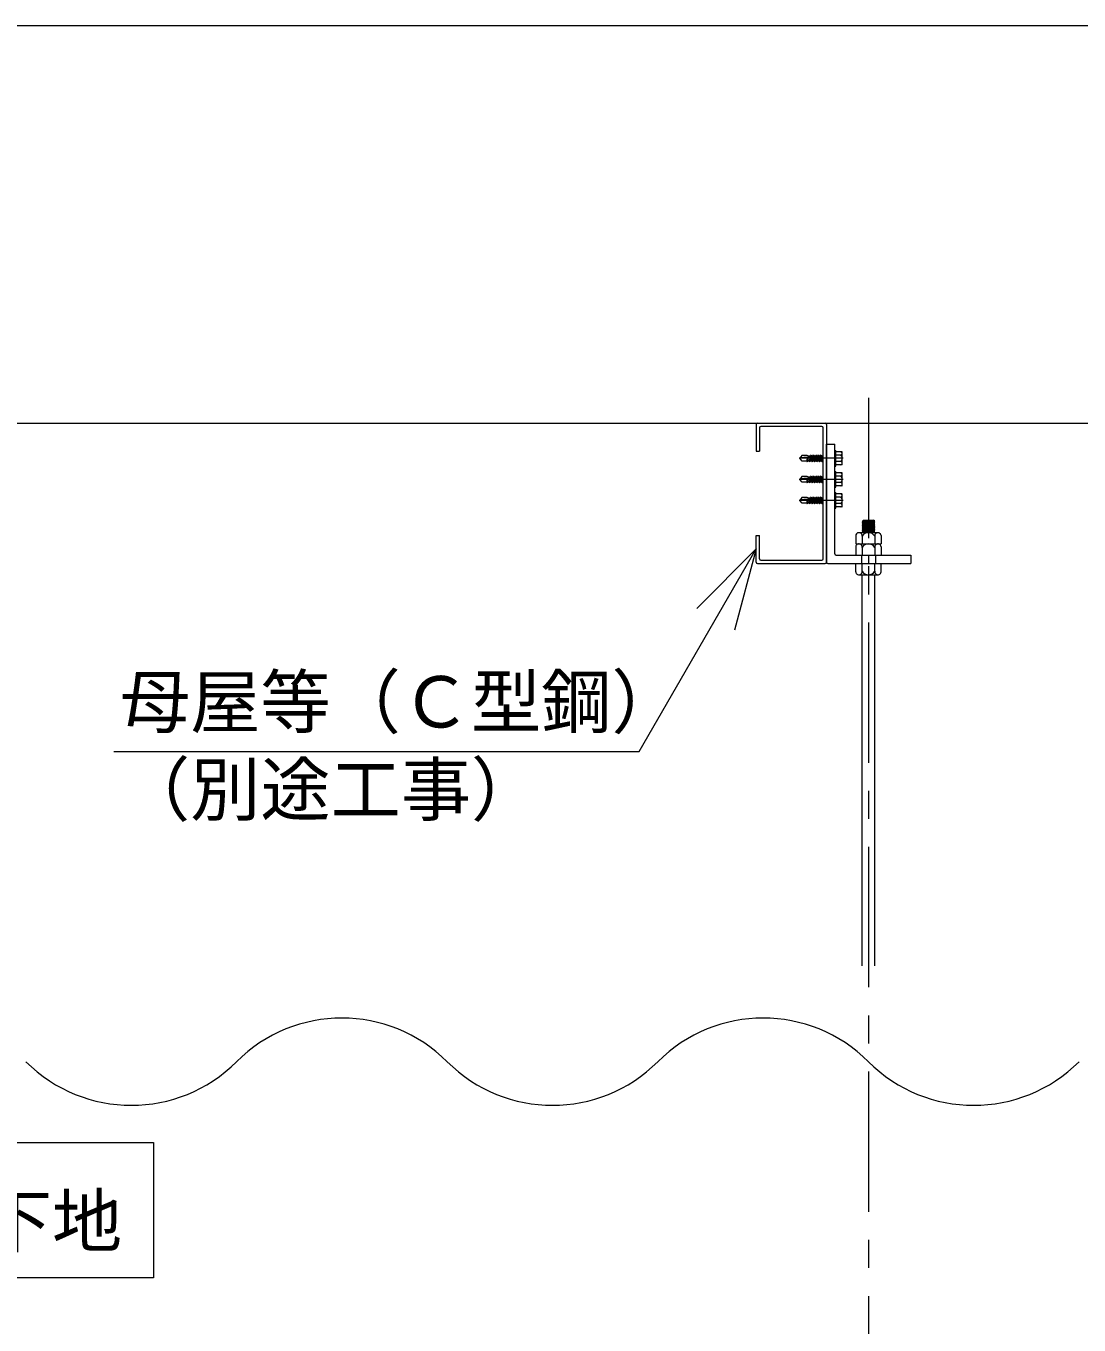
# Model space of a CAD drawing. Units: millimetres at full size, sheet at 1:20; details may follow other scales. Extents: x -4155 to 4045, y -2866 to 2834.
# Drawn here: x 1121 to 1871, y 1909 to 2834 of the extents above; entities that cross this region are included whole.
import ezdxf
from ezdxf.enums import TextEntityAlignment as Align

# ---------------------------------------------------------------- set-up
doc = ezdxf.new("R2010")
doc.units = ezdxf.units.MM
doc.header["$LTSCALE"] = 20
doc.linetypes.add('CHAIN1', pattern=[8, 5, -1, 1, -1])
for name, color, linetype, lineweight in [('1-0_断面', 7, 'Continuous', 9), ('1-1_寸法', 7, 'Continuous', 9), ('1-2_文字', 7, 'Continuous', 9), ('F-0_図枠', 7, 'Continuous', 9)]:
    doc.layers.add(name, color=color, linetype=linetype, lineweight=lineweight)
doc.styles.add('ＭＳ ゴシック', font='')
doc.styles.get('ＭＳ ゴシック').set_extended_font_data('MS Gothic')

msp = doc.modelspace()

# ---------------------------------------------------------------- linework, layer by layer
at = {"layer": '1-0_断面', "color": 4, "linetype": 'CHAIN1'}
for p, q in [((1721.26, 2569.35), (1721.26, 617.05)), ((1703.29, 2526.31), (1671.98, 2526.31)), ((1703.29, 2511.31), (1671.98, 2511.31)), ((1703.29, 2496.31), (1671.98, 2496.31))]:
    msp.add_line(p, q, dxfattribs=at)
at = {"layer": '1-0_断面'}
for p, q in [((-269.22, 2551.31), (3772.19, 2551.31)), ((1641.38, 2550.31), (1641.38, 2531.31)), ((1642.38, 2551.31), (1690.38, 2551.31)), ((1643.68, 2548.01), (1643.68, 2531.31)), ((1688.08, 2549.01), (1644.68, 2549.01)), ((1689.08, 2454.61), (1689.08, 2548.01)), ((1691.38, 2550.31), (1691.38, 2452.31)), ((1691.38, 2536.31), (1697.38, 2536.31)), ((1691.38, 2536.31), (1697.38, 2536.31)), ((1691.38, 2536.31), (1697.38, 2536.31)), ((1691.38, 2452.31), (1691.38, 2536.31)), ((1697.38, 2458.31), (1697.38, 2536.31)), ((1641.38, 2531.31), (1643.68, 2531.31)), ((1714.51, 2473.31), (1728.01, 2473.31)), ((1643.68, 2454.61), (1643.68, 2471.31)), ((1712.26, 2471.29), (1712.26, 2465.31)), ((1712.26, 2465.31), (1714.51, 2465.31)), ((1712.26, 2463.29), (1712.26, 2457.31)), ((1714.51, 2465.31), (1728.01, 2465.31)), ((1716.76, 2470.81), (1716.76, 2465.31)), ((1716.76, 2462.81), (1716.76, 2457.31)), ((1725.76, 2470.81), (1725.76, 2465.31)), ((1725.76, 2462.81), (1725.76, 2457.31)), ((1728.01, 2465.31), (1730.26, 2465.31)), ((1730.26, 2471.29), (1730.26, 2465.31)), ((1730.26, 2463.29), (1730.26, 2457.31)), ((1644.68, 2453.61), (1688.08, 2453.61)), ((1698.38, 2457.31), (1751.38, 2457.31)), ((1712.26, 2457.31), (1730.26, 2457.31)), ((1716.38, 2457.31), (1716.38, 2451.31)), ((1721.38, 2457.31), (1721.38, 2451.31)), ((1721.38, 2457.31), (1721.38, 2451.31)), ((1721.38, 2457.31), (1721.38, 2451.31)), ((1726.38, 2457.31), (1726.38, 2451.31)), ((1751.38, 2457.31), (1751.38, 2451.31)), ((1751.38, 2457.31), (1751.38, 2451.31)), ((1751.38, 2457.31), (1751.38, 2451.31)), ((1642.38, 2451.31), (1667.14, 2451.31)), ((1667.14, 2451.31), (1690.38, 2451.31)), ((1692.38, 2451.31), (1751.38, 2451.31)), ((1712.26, 2445.34), (1712.26, 2451.31)), ((1716.76, 2445.81), (1716.76, 2451.31)), ((1725.76, 2445.81), (1725.76, 2451.31)), ((1730.26, 2445.34), (1730.26, 2451.31)), ((1714.51, 2443.31), (1728.01, 2443.31)), ((1714.51, 2443.31), (1728.01, 2443.31)), ((1716.76, 2164.56), (1716.76, 2443.31)), ((1725.76, 2164.56), (1725.76, 2443.31))]:
    msp.add_line(p, q, dxfattribs=at)
at = {"layer": '1-0_断面', "color": 4}
for p, q in [((1673.94, 2528.29), (1672.39, 2526.31)), ((1677.61, 2528.29), (1673.94, 2528.29)), ((1678.71, 2527.78), (1677.61, 2528.29)), ((1679.31, 2527.21), (1677.99, 2526.97)), ((1678.03, 2528.09), (1680.14, 2528.09)), ((1679.31, 2527.21), (1678.71, 2527.78)), ((1678.86, 2527.64), (1680.02, 2527.64)), ((1679.96, 2524.53), (1680.92, 2528.09)), ((1680.8, 2527.64), (1681.77, 2527.64)), ((1680.92, 2528.09), (1681.89, 2528.09)), ((1680.94, 2524.53), (1681.89, 2528.09)), ((1681.71, 2524.53), (1682.67, 2528.09)), ((1682.55, 2527.64), (1683.52, 2527.64)), ((1682.67, 2528.09), (1683.64, 2528.09)), ((1682.69, 2524.53), (1683.64, 2528.09)), ((1683.46, 2524.53), (1684.42, 2528.09)), ((1684.29, 2527.64), (1684.58, 2527.64)), ((1684.42, 2528.09), (1684.56, 2528.09)), ((1684.58, 2525.07), (1685.39, 2528.09)), ((1684.58, 2528.09), (1685.39, 2528.09)), ((1684.58, 2527.64), (1685.27, 2527.64)), ((1685.21, 2524.53), (1686.17, 2528.09)), ((1686.04, 2527.64), (1687.02, 2527.64)), ((1686.17, 2528.09), (1687.14, 2528.09)), ((1686.19, 2524.53), (1687.14, 2528.09)), ((1686.96, 2524.53), (1687.92, 2528.09)), ((1687.14, 2528.09), (1687.72, 2528.81)), ((1687.72, 2528.81), (1687.92, 2528.09)), ((1687.72, 2528.81), (1687.92, 2528.09)), ((1687.79, 2527.64), (1688.77, 2527.64)), ((1687.79, 2527.64), (1688.38, 2527.64)), ((1687.92, 2528.09), (1688.89, 2528.09)), ((1687.92, 2528.09), (1688.38, 2528.09)), ((1687.93, 2524.53), (1688.89, 2528.09)), ((1688.89, 2528.09), (1689.08, 2528.33)), ((1697.38, 2531.81), (1698.18, 2531.81)), ((1697.38, 2521.97), (1697.38, 2530.65)), ((1698.18, 2520.81), (1698.18, 2531.81)), ((1702.38, 2530.91), (1698.18, 2530.91)), ((1701.32, 2528.59), (1698.18, 2528.59)), ((1702.58, 2521.91), (1702.58, 2530.71)), ((1674.02, 2524.27), (1672.39, 2526.31)), ((1677.48, 2524.27), (1674.02, 2524.27)), ((1677.44, 2524.53), (1677.92, 2526.32)), ((1678.21, 2524.53), (1678.69, 2526.32)), ((1678.34, 2524.99), (1679.31, 2524.99)), ((1679.96, 2524.53), (1680.94, 2524.53)), ((1680.09, 2524.99), (1681.06, 2524.99)), ((1681.71, 2524.53), (1682.69, 2524.53)), ((1681.84, 2524.99), (1682.81, 2524.99)), ((1683.46, 2524.53), (1684.44, 2524.53)), ((1683.59, 2524.99), (1684.56, 2524.99)), ((1684.44, 2524.53), (1684.51, 2524.82)), ((1684.44, 2524.53), (1684.58, 2524)), ((1684.58, 2524), (1684.63, 2523.81)), ((1684.63, 2523.81), (1685.21, 2524.53)), ((1685.21, 2524.53), (1686.19, 2524.53)), ((1685.34, 2524.99), (1686.31, 2524.99)), ((1686.96, 2524.53), (1687.93, 2524.53)), ((1687.08, 2524.99), (1688.06, 2524.99)), ((1687.93, 2524.53), (1688.38, 2526.19)), ((1688.71, 2524.53), (1689.08, 2525.92)), ((1688.71, 2524.53), (1689.08, 2524.53)), ((1688.83, 2524.99), (1689.08, 2524.99)), ((1697.38, 2520.81), (1698.18, 2520.81)), ((1701.32, 2524.03), (1698.18, 2524.03)), ((1702.38, 2521.71), (1698.18, 2521.71)), ((1673.94, 2513.29), (1672.39, 2511.31)), ((1674.02, 2509.27), (1672.39, 2511.31)), ((1677.61, 2513.29), (1673.94, 2513.29)), ((1677.48, 2509.27), (1674.02, 2509.27)), ((1677.44, 2509.53), (1677.92, 2511.32)), ((1678.71, 2512.78), (1677.61, 2513.29)), ((1679.31, 2512.21), (1677.99, 2511.97)), ((1678.03, 2513.09), (1680.14, 2513.09)), ((1678.21, 2509.53), (1678.69, 2511.32)), ((1678.34, 2509.99), (1679.31, 2509.99)), ((1679.31, 2512.21), (1678.71, 2512.78)), ((1678.86, 2512.64), (1680.02, 2512.64)), ((1679.96, 2509.53), (1680.92, 2513.09)), ((1679.96, 2509.53), (1680.94, 2509.53)), ((1680.09, 2509.99), (1681.06, 2509.99)), ((1680.8, 2512.64), (1681.77, 2512.64)), ((1680.92, 2513.09), (1681.89, 2513.09)), ((1680.94, 2509.53), (1681.89, 2513.09)), ((1681.71, 2509.53), (1682.67, 2513.09)), ((1681.71, 2509.53), (1682.69, 2509.53)), ((1681.84, 2509.99), (1682.81, 2509.99)), ((1682.55, 2512.64), (1683.52, 2512.64)), ((1682.67, 2513.09), (1683.64, 2513.09)), ((1682.69, 2509.53), (1683.64, 2513.09)), ((1683.46, 2509.53), (1684.42, 2513.09)), ((1683.46, 2509.53), (1684.44, 2509.53)), ((1683.59, 2509.99), (1684.56, 2509.99)), ((1684.29, 2512.64), (1684.58, 2512.64)), ((1684.42, 2513.09), (1684.56, 2513.09)), ((1684.44, 2509.53), (1684.51, 2509.82)), ((1684.44, 2509.53), (1684.58, 2509)), ((1684.58, 2510.07), (1685.39, 2513.09)), ((1684.58, 2513.09), (1685.39, 2513.09)), ((1684.58, 2512.64), (1685.27, 2512.64)), ((1684.58, 2509), (1684.63, 2508.81)), ((1684.63, 2508.81), (1685.21, 2509.53)), ((1685.21, 2509.53), (1686.17, 2513.09)), ((1685.21, 2509.53), (1686.19, 2509.53)), ((1685.34, 2509.99), (1686.31, 2509.99)), ((1686.04, 2512.64), (1687.02, 2512.64)), ((1686.17, 2513.09), (1687.14, 2513.09)), ((1686.19, 2509.53), (1687.14, 2513.09)), ((1686.96, 2509.53), (1687.92, 2513.09)), ((1686.96, 2509.53), (1687.93, 2509.53)), ((1687.08, 2509.99), (1688.06, 2509.99)), ((1687.14, 2513.09), (1687.72, 2513.81)), ((1687.72, 2513.81), (1687.92, 2513.09)), ((1687.72, 2513.81), (1687.92, 2513.09)), ((1687.79, 2512.64), (1688.77, 2512.64)), ((1687.79, 2512.64), (1688.38, 2512.64)), ((1687.92, 2513.09), (1688.89, 2513.09)), ((1687.92, 2513.09), (1688.38, 2513.09)), ((1687.93, 2509.53), (1688.89, 2513.09)), ((1687.93, 2509.53), (1688.38, 2511.19)), ((1688.71, 2509.53), (1689.08, 2510.92)), ((1688.71, 2509.53), (1689.08, 2509.53)), ((1688.83, 2509.99), (1689.08, 2509.99)), ((1688.89, 2513.09), (1689.08, 2513.33)), ((1697.38, 2516.81), (1698.18, 2516.81)), ((1697.38, 2506.97), (1697.38, 2515.65)), ((1698.18, 2505.81), (1698.18, 2516.81)), ((1702.38, 2515.91), (1698.18, 2515.91)), ((1701.32, 2513.59), (1698.18, 2513.59)), ((1701.32, 2509.03), (1698.18, 2509.03)), ((1702.58, 2506.91), (1702.58, 2515.71)), ((1697.38, 2505.81), (1698.18, 2505.81)), ((1697.38, 2501.81), (1698.18, 2501.81)), ((1697.38, 2491.97), (1697.38, 2500.65)), ((1702.38, 2506.71), (1698.18, 2506.71)), ((1698.18, 2490.81), (1698.18, 2501.81)), ((1702.38, 2500.91), (1698.18, 2500.91)), ((1702.58, 2491.91), (1702.58, 2500.71)), ((1673.94, 2498.29), (1672.39, 2496.31)), ((1674.02, 2494.27), (1672.39, 2496.31)), ((1677.61, 2498.29), (1673.94, 2498.29)), ((1677.48, 2494.27), (1674.02, 2494.27)), ((1677.44, 2494.53), (1677.92, 2496.32)), ((1678.71, 2497.78), (1677.61, 2498.29)), ((1679.31, 2497.21), (1677.99, 2496.97)), ((1678.03, 2498.09), (1680.14, 2498.09)), ((1678.21, 2494.53), (1678.69, 2496.32)), ((1678.34, 2494.99), (1679.31, 2494.99)), ((1679.31, 2497.21), (1678.71, 2497.78)), ((1678.86, 2497.64), (1680.02, 2497.64)), ((1679.96, 2494.53), (1680.92, 2498.09)), ((1679.96, 2494.53), (1680.94, 2494.53)), ((1680.09, 2494.99), (1681.06, 2494.99)), ((1680.8, 2497.64), (1681.77, 2497.64)), ((1680.92, 2498.09), (1681.89, 2498.09)), ((1680.94, 2494.53), (1681.89, 2498.09)), ((1681.71, 2494.53), (1682.67, 2498.09)), ((1681.71, 2494.53), (1682.69, 2494.53)), ((1681.84, 2494.99), (1682.81, 2494.99)), ((1682.55, 2497.64), (1683.52, 2497.64)), ((1682.67, 2498.09), (1683.64, 2498.09)), ((1682.69, 2494.53), (1683.64, 2498.09)), ((1683.46, 2494.53), (1684.42, 2498.09)), ((1683.46, 2494.53), (1684.44, 2494.53)), ((1683.59, 2494.99), (1684.56, 2494.99)), ((1684.29, 2497.64), (1684.58, 2497.64)), ((1684.42, 2498.09), (1684.56, 2498.09)), ((1684.44, 2494.53), (1684.51, 2494.82)), ((1684.44, 2494.53), (1684.58, 2494)), ((1684.58, 2495.07), (1685.39, 2498.09)), ((1684.58, 2498.09), (1685.39, 2498.09)), ((1684.58, 2497.64), (1685.27, 2497.64)), ((1684.58, 2494), (1684.63, 2493.81)), ((1684.63, 2493.81), (1685.21, 2494.53)), ((1685.21, 2494.53), (1686.17, 2498.09)), ((1685.21, 2494.53), (1686.19, 2494.53)), ((1685.34, 2494.99), (1686.31, 2494.99)), ((1686.04, 2497.64), (1687.02, 2497.64)), ((1686.17, 2498.09), (1687.14, 2498.09)), ((1686.19, 2494.53), (1687.14, 2498.09)), ((1686.96, 2494.53), (1687.92, 2498.09)), ((1686.96, 2494.53), (1687.93, 2494.53)), ((1687.08, 2494.99), (1688.06, 2494.99)), ((1687.14, 2498.09), (1687.72, 2498.81)), ((1687.72, 2498.81), (1687.92, 2498.09)), ((1687.72, 2498.81), (1687.92, 2498.09)), ((1687.79, 2497.64), (1688.77, 2497.64)), ((1687.79, 2497.64), (1688.38, 2497.64)), ((1687.92, 2498.09), (1688.89, 2498.09)), ((1687.92, 2498.09), (1688.38, 2498.09)), ((1687.93, 2494.53), (1688.89, 2498.09)), ((1687.93, 2494.53), (1688.38, 2496.19)), ((1688.71, 2494.53), (1689.08, 2495.92)), ((1688.71, 2494.53), (1689.08, 2494.53)), ((1688.83, 2494.99), (1689.08, 2494.99)), ((1688.89, 2498.09), (1689.08, 2498.33)), ((1697.38, 2490.81), (1698.18, 2490.81)), ((1701.32, 2498.59), (1698.18, 2498.59)), ((1701.32, 2494.03), (1698.18, 2494.03)), ((1702.38, 2491.71), (1698.18, 2491.71)), ((1716.76, 2481.28), (1717.56, 2480.76)), ((1724.96, 2482.21), (1717.56, 2481.91)), ((1724.96, 2481.06), (1717.56, 2480.76)), ((1725.76, 2481.64), (1724.96, 2482.21)), ((1725.76, 2481.64), (1724.96, 2481.06)), ((1725.76, 2480.49), (1724.96, 2481.06)), ((1716.76, 2480.13), (1717.56, 2479.61)), ((1716.76, 2478.98), (1717.56, 2478.46)), ((1716.76, 2477.83), (1717.56, 2477.31)), ((1716.76, 2476.68), (1717.56, 2476.16)), ((1716.76, 2475.53), (1717.56, 2475.01)), ((1716.76, 2474.38), (1717.56, 2473.86)), ((1716.86, 2473.31), (1717.56, 2473.86)), ((1724.96, 2479.91), (1717.56, 2479.61)), ((1724.96, 2478.76), (1717.56, 2478.46)), ((1724.96, 2477.61), (1717.56, 2477.31)), ((1724.96, 2476.46), (1717.56, 2476.16)), ((1724.96, 2475.31), (1717.56, 2475.01)), ((1724.96, 2474.16), (1717.56, 2473.86)), ((1725.76, 2473.59), (1718.79, 2473.31)), ((1725.76, 2480.49), (1724.96, 2479.91)), ((1725.76, 2479.34), (1724.96, 2479.91)), ((1725.76, 2479.34), (1724.96, 2478.76)), ((1725.76, 2478.19), (1724.96, 2478.76)), ((1725.76, 2478.19), (1724.96, 2477.61)), ((1725.76, 2477.04), (1724.96, 2477.61)), ((1725.76, 2477.04), (1724.96, 2476.46)), ((1725.76, 2475.89), (1724.96, 2476.46)), ((1725.76, 2475.89), (1724.96, 2475.31)), ((1725.76, 2474.74), (1724.96, 2475.31)), ((1725.76, 2474.74), (1724.96, 2474.16)), ((1725.76, 2473.59), (1724.96, 2474.16)), ((1725.76, 2473.59), (1725.36, 2473.31))]:
    msp.add_line(p, q, dxfattribs=at)
for points in [[(1677.92, 2526.32), (1678.5, 2527.03), (1678.69, 2526.32)], [(1678.21, 2524.53), (1679.19, 2524.53), (1680.14, 2528.09)], [(1680.14, 2528.09), (1680.72, 2528.81), (1680.92, 2528.09)], [(1681.89, 2528.09), (1682.47, 2528.81), (1682.67, 2528.09)], [(1683.64, 2528.09), (1684.22, 2528.81), (1684.42, 2528.09)], [(1685.39, 2528.09), (1685.97, 2528.81), (1686.17, 2528.09)], [(1677.44, 2524.53), (1677.63, 2523.81), (1678.21, 2524.53)], [(1679.19, 2524.53), (1679.38, 2523.81), (1679.96, 2524.53)], [(1680.94, 2524.53), (1681.13, 2523.81), (1681.71, 2524.53)], [(1682.69, 2524.53), (1682.88, 2523.81), (1683.46, 2524.53)], [(1686.19, 2524.53), (1686.38, 2523.81), (1686.96, 2524.53)], [(1687.93, 2524.53), (1688.13, 2523.81), (1688.71, 2524.53)], [(1687.93, 2524.53), (1688.13, 2523.81), (1688.38, 2524.12)], [(1677.44, 2509.53), (1677.63, 2508.81), (1678.21, 2509.53)], [(1677.92, 2511.32), (1678.5, 2512.03), (1678.69, 2511.32)], [(1678.21, 2509.53), (1679.19, 2509.53), (1680.14, 2513.09)], [(1679.19, 2509.53), (1679.38, 2508.81), (1679.96, 2509.53)], [(1680.14, 2513.09), (1680.72, 2513.81), (1680.92, 2513.09)], [(1680.94, 2509.53), (1681.13, 2508.81), (1681.71, 2509.53)], [(1681.89, 2513.09), (1682.47, 2513.81), (1682.67, 2513.09)], [(1682.69, 2509.53), (1682.88, 2508.81), (1683.46, 2509.53)], [(1683.64, 2513.09), (1684.22, 2513.81), (1684.42, 2513.09)], [(1685.39, 2513.09), (1685.97, 2513.81), (1686.17, 2513.09)], [(1686.19, 2509.53), (1686.38, 2508.81), (1686.96, 2509.53)], [(1687.93, 2509.53), (1688.13, 2508.81), (1688.71, 2509.53)], [(1687.93, 2509.53), (1688.13, 2508.81), (1688.38, 2509.12)], [(1677.44, 2494.53), (1677.63, 2493.81), (1678.21, 2494.53)], [(1677.92, 2496.32), (1678.5, 2497.03), (1678.69, 2496.32)], [(1678.21, 2494.53), (1679.19, 2494.53), (1680.14, 2498.09)], [(1679.19, 2494.53), (1679.38, 2493.81), (1679.96, 2494.53)], [(1680.14, 2498.09), (1680.72, 2498.81), (1680.92, 2498.09)], [(1680.94, 2494.53), (1681.13, 2493.81), (1681.71, 2494.53)], [(1681.89, 2498.09), (1682.47, 2498.81), (1682.67, 2498.09)], [(1682.69, 2494.53), (1682.88, 2493.81), (1683.46, 2494.53)], [(1683.64, 2498.09), (1684.22, 2498.81), (1684.42, 2498.09)], [(1685.39, 2498.09), (1685.97, 2498.81), (1686.17, 2498.09)], [(1686.19, 2494.53), (1686.38, 2493.81), (1686.96, 2494.53)], [(1687.93, 2494.53), (1688.13, 2493.81), (1688.71, 2494.53)], [(1687.93, 2494.53), (1688.13, 2493.81), (1688.38, 2494.12)], [(1725.76, 2481.64), (1716.76, 2481.28), (1717.56, 2481.91)], [(1725.76, 2480.49), (1716.76, 2480.13), (1717.56, 2480.76)], [(1725.76, 2479.34), (1716.76, 2478.98), (1717.56, 2479.61)], [(1725.76, 2478.19), (1716.76, 2477.83), (1717.56, 2478.46)], [(1725.76, 2477.04), (1716.76, 2476.68), (1717.56, 2477.31)], [(1725.76, 2475.89), (1716.76, 2475.53), (1717.56, 2476.16)], [(1725.76, 2474.74), (1716.76, 2474.38), (1717.56, 2475.01)]]:
    msp.add_lwpolyline(points, dxfattribs=at)
at = {"layer": '1-0_断面'}
msp.add_lwpolyline([(1641.38, 2452.31), (1641.38, 2471.31), (1643.68, 2471.31)], dxfattribs=at)
for centre, radius, start, end in [((1642.38, 2550.31), 1, 90, 180), ((1644.68, 2548.01), 1, 90, 180), ((1688.08, 2548.01), 1, 0, 90), ((1690.38, 2550.31), 1, 0, 90), ((1714.51, 2471.05), 2.26, 353.97439, 173.97475), ((1721.26, 2468.01), 5.3, 31.89078, 148.10921), ((1728.01, 2471.05), 2.26, 6.02525, 186.02559), ((1714.51, 2463.05), 2.26, 353.97439, 173.97475), ((1721.26, 2460.01), 5.3, 31.89078, 148.10921), ((1728.01, 2463.05), 2.26, 6.02525, 186.02559), ((1644.68, 2454.61), 1, 180, 270), ((1688.08, 2454.61), 1, 270, 0), ((1698.38, 2458.31), 1, 180, 270), ((1642.38, 2452.31), 1, 180, 270), ((1690.38, 2452.31), 1, 270, 0), ((1692.38, 2452.31), 1, 180, 270), ((1714.51, 2445.57), 2.26, 186.02525, 6.02561), ((1721.26, 2448.61), 5.3, 211.89079, 328.10922), ((1728.01, 2445.57), 2.26, 173.97441, 353.97475)]:
    msp.add_arc(centre, radius, start, end, dxfattribs=at)
at = {"layer": '1-0_断面', "color": 4}
for centre, radius, start, end in [((1701.44, 2529.73), 1.15, 263.97439, 98.42494), ((1699.9, 2526.31), 2.68, 301.89078, 58.10921), ((1702.38, 2530.71), 0.2, 0, 90), ((1677.64, 2505.62), 21.35, 89.06783, 104.2543), ((1701.44, 2522.9), 1.15, 276.02525, 96.02559), ((1702.38, 2521.91), 0.2, 270, 0), ((1677.64, 2490.62), 21.35, 89.06783, 104.2543), ((1701.44, 2514.73), 1.15, 263.97439, 98.42494), ((1699.9, 2511.31), 2.68, 301.89078, 58.10921), ((1701.44, 2507.9), 1.15, 276.02525, 96.02559), ((1702.38, 2515.71), 0.2, 0, 90), ((1701.44, 2499.73), 1.15, 263.97439, 98.42494), ((1702.38, 2506.91), 0.2, 270, 0), ((1702.38, 2500.71), 0.2, 0, 90), ((1677.64, 2475.62), 21.35, 89.06783, 104.2543), ((1699.9, 2496.31), 2.68, 301.89078, 58.10921), ((1701.44, 2492.9), 1.15, 276.02525, 96.02559), ((1702.38, 2491.91), 0.2, 270, 0)]:
    msp.add_arc(centre, radius, start, end, dxfattribs=at)
at = {"layer": '1-1_寸法'}
for centre, start, end in [((1346.26, 2021.35), 45, 135), ((1646.26, 2021.35), 45, 135), ((1196.26, 2171.35), 225, 315), ((1496.26, 2171.35), 225, 315), ((1796.26, 2171.35), 225, 315)]:
    msp.add_arc(centre, 106.07, start, end, dxfattribs=at)
at = {"layer": '1-2_文字'}
for p, q in [((1558.05, 2317.46), (1641.38, 2461.81)), ((1641.38, 2461.81), (1598.96, 2419.38)), ((1641.38, 2461.81), (1625.86, 2403.86)), ((1183.92, 2317.46), (1558.05, 2317.46)), ((-565.12, 2038.69), (1212.18, 2038.69)), ((1212.18, 2038.69), (1212.18, 1942.32)), ((1212.18, 1942.32), (-565.12, 1942.32))]:
    msp.add_line(p, q, dxfattribs=at)
at = {"layer": 'F-0_図枠'}
msp.add_line((4045.15, 2834.35), (-4154.85, 2834.35), dxfattribs=at)

# ---------------------------------------------------------------- texts
at = {"layer": '1-2_文字', "style": 'ＭＳ ゴシック'}
for s, p in [('母屋等（Ｃ型鋼）', (1188.22, 2323.45)), ('（別途工事）', (1188.22, 2261.03)), ('※コンクリートスラブ、デッキプレート等下地', (139.69, 1953.55))]:
    msp.add_text(s, height=36.66, dxfattribs=at).set_placement(p, align=Align.BOTTOM_LEFT)

doc.saveas('drawing.dxf')
